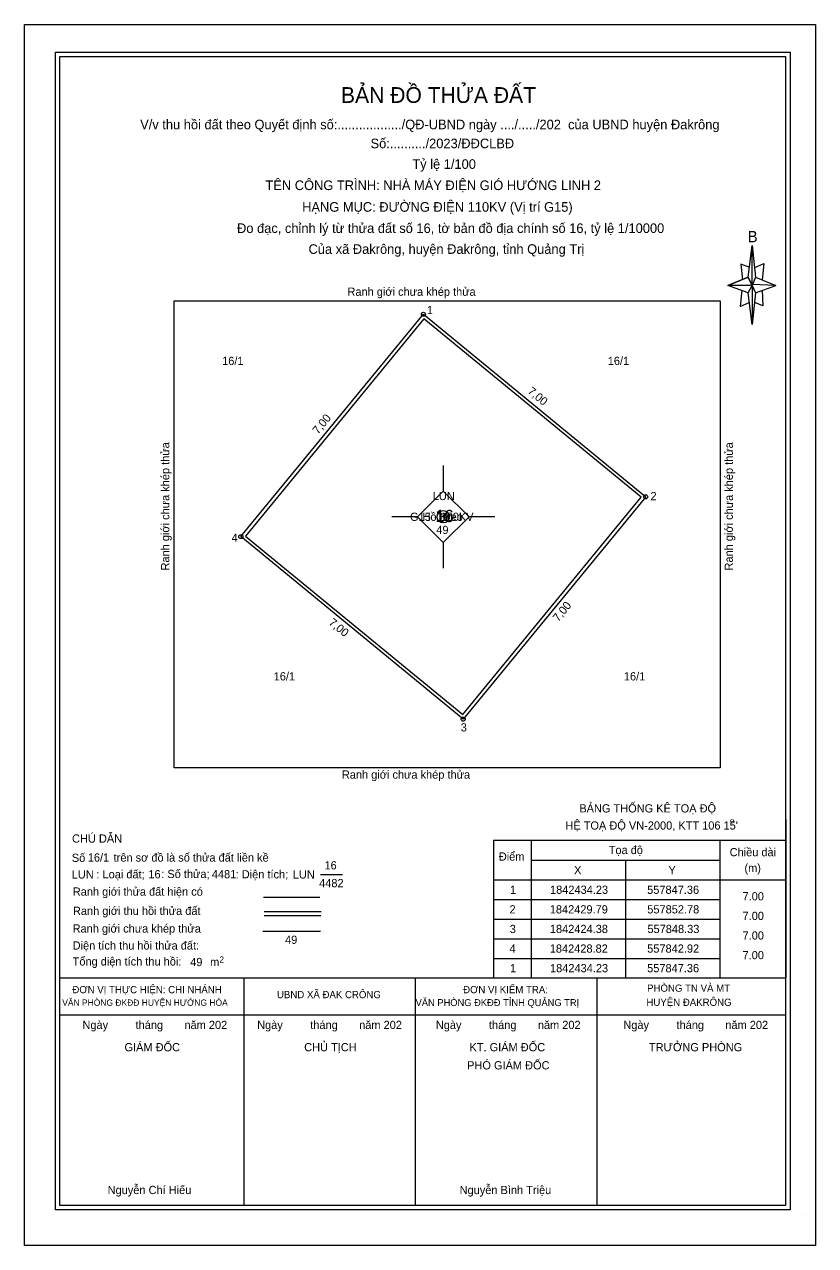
# Model space of a CAD drawing. Extents: x 554326 to 557938, y 1842406 to 1850283.
# Drawn here: x 557837.65 to 557856.91, y 1842411.57 to 1842441.28 of the extents above; entities that cross this region are included whole.
import ezdxf

# ---------------------------------------------------------------- set-up
doc = ezdxf.new("R2010")
doc.units = 0
for name, color, linetype in [('hsktNoiDung', 7, 'Continuous'), ('hsktTemplate', 7, 'Continuous'), ('Level 10', 7, 'Continuous'), ('Level 11', 7, 'Continuous'), ('Level 13', 7, 'Continuous'), ('Level 15', 7, 'Continuous'), ('Level 2', 7, 'Continuous'), ('Level 20', 7, 'Continuous'), ('Level 21', 7, 'Continuous'), ('Level 24', 7, 'Continuous'), ('Level 27', 7, 'Continuous'), ('Level 28', 7, 'Continuous'), ('Level 41', 7, 'Continuous'), ('Level 5', 7, 'Continuous'), ('Level 6', 7, 'Continuous'), ('Level 62', 7, 'Continuous'), ('NhanTuCan', 7, 'Continuous')]:
    doc.layers.add(name, color=color, linetype=linetype)

msp = doc.modelspace()

# ---------------------------------------------------------------- linework, layer by layer
at = {"layer": 'hsktTemplate'}
for p, q in [((557855.27, 1842435.127), (557855.37, 1842435.902)), ((557855.31, 1842435.366), (557855.092, 1842435.445)), ((557855.092, 1842435.445), (557855.131, 1842435.067)), ((557855.429, 1842435.366), (557855.648, 1842435.465)), ((557855.648, 1842435.465), (557855.608, 1842435.067)), ((557855.27, 1842435.127), (557854.774, 1842434.928)), ((557854.774, 1842434.928), (557855.27, 1842435.127)), ((557855.37, 1842434.928), (557855.27, 1842435.127)), ((557855.27, 1842435.127), (557855.449, 1842434.75)), ((557855.449, 1842435.127), (557855.946, 1842434.928)), ((557855.27, 1842434.75), (557854.774, 1842434.928)), ((557855.37, 1842434.928), (557854.774, 1842434.928)), ((557855.112, 1842434.809), (557855.072, 1842434.412)), ((557855.946, 1842434.928), (557855.37, 1842434.948)), ((557855.37, 1842434.948), (557855.37, 1842434.928)), ((557855.37, 1842434.928), (557855.449, 1842434.75)), ((557855.449, 1842434.75), (557855.946, 1842434.928)), ((557855.449, 1842434.75), (557855.946, 1842434.928)), ((557855.608, 1842434.809), (557855.628, 1842434.432)), ((557855.072, 1842434.412), (557855.29, 1842434.511)), ((557855.449, 1842434.75), (557855.37, 1842433.975)), ((557855.628, 1842434.432), (557855.429, 1842434.511)), ((557843.471, 1842420.041), (557844.846, 1842420.041)), ((557843.492, 1842419.694), (557844.875, 1842419.694)), ((557843.492, 1842419.601), (557844.866, 1842419.601)), ((557838.517, 1842418.078), (557856.181, 1842418.078)), ((557843.001, 1842412.55), (557843.001, 1842418.078)), ((557847.169, 1842412.55), (557847.169, 1842418.078)), ((557851.598, 1842412.55), (557851.598, 1842418.078)), ((557838.517, 1842417.185), (557856.181, 1842417.185)), ((557856.667, 1842412.335), (557856.667, 1842412.335)), ((557856.667, 1842412.335), (557856.667, 1842412.335)), ((557856.667, 1842412.335), (557856.667, 1842412.335))]:
    msp.add_line(p, q, dxfattribs=at)
for points in [[(557838.409, 1842440.607), (557856.29, 1842440.607), (557856.29, 1842412.435), (557838.409, 1842412.435)], [(557838.517, 1842440.499), (557856.181, 1842440.499), (557856.181, 1842412.543), (557838.517, 1842412.543)], [(557855.37, 1842435.902), (557855.449, 1842435.127), (557855.37, 1842434.928)], [(557855.37, 1842434.928), (557855.37, 1842433.975), (557855.27, 1842434.75)], [(557841.296, 1842434.554), (557854.589, 1842434.554), (557854.589, 1842423.189), (557841.296, 1842423.189)]]:
    msp.add_lwpolyline(points, close=True, dxfattribs=at)
msp.add_lwpolyline([(557844.862, 1842419.206), (557843.458, 1842419.206)], dxfattribs=at)
at = {"layer": 'Level 10'}
msp.add_lwpolyline([(557852.775, 1842429.785), (557848.333, 1842424.375), (557842.923, 1842428.817), (557847.365, 1842434.227), (557852.775, 1842429.785)], dxfattribs=at)
at = {"layer": 'Level 11'}
for p, q in [((557847.85, 1842430.55), (557847.85, 1842429.925)), ((557847.85, 1842429.925), (557847.225, 1842429.3)), ((557848.475, 1842429.3), (557847.85, 1842429.925)), ((557847.225, 1842429.3), (557846.6, 1842429.3)), ((557847.225, 1842429.3), (557847.85, 1842428.675)), ((557847.85, 1842428.675), (557848.475, 1842429.3)), ((557849.1, 1842429.3), (557848.475, 1842429.3)), ((557847.85, 1842428.675), (557847.85, 1842428.05))]:
    msp.add_line(p, q, dxfattribs=at)
msp.add_circle((557847.85, 1842429.3), 0.15, dxfattribs=at)
at = {"layer": 'Level 13'}
msp.add_lwpolyline([(557844.861, 1842420.598), (557845.399, 1842420.598)], dxfattribs=at)
at = {"layer": 'Level 2'}
msp.add_lwpolyline([(557837.654, 1842441.279), (557856.91, 1842441.279), (557856.91, 1842411.567), (557837.654, 1842411.567)], close=True, dxfattribs=at)
at = {"layer": 'Level 21'}
for centre in [(557847.365, 1842434.227), (557852.775, 1842429.785), (557842.923, 1842428.817), (557848.333, 1842424.375)]:
    msp.add_circle(centre, 0.05, dxfattribs=at)
at = {"layer": 'Level 27'}
for p, q in [((557856.19, 1842421.933), (557856.19, 1842418.078)), ((557849.07, 1842421.43), (557856.19, 1842421.43)), ((557849.07, 1842421.43), (557849.07, 1842418.078)), ((557849.988, 1842421.43), (557849.988, 1842418.078)), ((557854.582, 1842421.43), (557854.582, 1842418.078)), ((557849.988, 1842420.941), (557854.582, 1842420.941)), ((557852.285, 1842420.941), (557852.285, 1842418.078)), ((557849.07, 1842420.464), (557856.19, 1842420.464)), ((557849.07, 1842419.986), (557854.582, 1842419.986)), ((557849.07, 1842419.509), (557854.582, 1842419.509)), ((557849.07, 1842419.032), (557854.582, 1842419.032)), ((557849.07, 1842418.555), (557854.582, 1842418.555)), ((557849.07, 1842418.078), (557856.19, 1842418.078))]:
    msp.add_line(p, q, dxfattribs=at)
at = {"layer": 'Level 41'}
msp.add_lwpolyline([(557848.322, 1842424.488), (557852.662, 1842429.774), (557847.376, 1842434.114), (557843.036, 1842428.828)], close=True, dxfattribs=at)

# ---------------------------------------------------------------- texts
at = {"layer": 'hsktNoiDung'}
for s, height, p in [('Số ', 0.2, (557838.809, 1842420.902)), ('16/1', 0.2, (557839.197, 1842420.909)), ('trên sơ đồ là số thửa đất liền kề', 0.2, (557839.826, 1842420.909)), ('LUN', 0.2, (557838.805, 1842420.498)), (': Loại đất;', 0.2, (557839.407, 1842420.501)), ('16', 0.2, (557840.672, 1842420.502)), (': Số thửa; ', 0.2, (557840.985, 1842420.509)), ('4481', 0.2, (557842.216, 1842420.504)), (' : Diện tích;', 0.2, (557842.722, 1842420.501)), ('49', 0.2, (557841.689, 1842418.367)), ('m', 0.2, (557842.174, 1842418.367)), ('2', 0.15, (557842.401, 1842418.452))]:
    msp.add_text(s, height=height, dxfattribs=at).set_placement(p)
at = {"layer": 'hsktTemplate'}
for s, height, p in [('BẢN ĐỒ THỬA ĐẤT', 0.38401, (557845.359, 1842439.369)), ('V/v thu hồi đất theo Quyết định số:................../QĐ-UBND ngày ..../...../202  của UBND huyện Đakrông', 0.233918, (557840.472, 1842438.727)), ('Số:........../2023/ĐĐCLBĐ', 0.23392, (557846.079, 1842438.266)), ('Tỷ lệ 1/100', 0.23392, (557847.096, 1842437.764)), ('TÊN CÔNG TRÌNH: NHÀ MÁY ĐIỆN GIÓ HƯỚNG LINH 2', 0.23392, (557843.522, 1842437.248)), ('HẠNG MỤC: ĐƯỜNG ĐIỆN 110KV (Vị trí G15)', 0.23392, (557844.414, 1842436.721)), ('Đo đạc, chỉnh lý từ thửa đất số 16, tờ bản đồ địa chính số 16, tỷ lệ 1/10000', 0.23392, (557842.83, 1842436.204)), ('B', 0.274, (557855.256, 1842435.979)), ('Của xã Đakrông, huyện Đakrông, tỉnh Quảng Trị', 0.23392, (557844.57, 1842435.696)), ('Ranh giới chưa khép thửa', 0.2, (557845.517, 1842434.676)), ('Ranh giới chưa khép thửa', 0.2, (557845.381, 1842422.927)), ('BẢNG THỐNG KÊ TOẠ ĐỘ', 0.2, (557851.16, 1842422.105)), ("HỆ TOẠ ĐỘ VN-2000, KTT 106 15'", 0.2, (557850.821, 1842421.688)), ('o', 0.139, (557854.828, 1842421.84)), ('CHÚ DẪN', 0.2, (557838.814, 1842421.37)), ('Ranh giới thửa đất hiện có', 0.2, (557838.832, 1842420.08)), ('Ranh giới thu hồi thửa đất', 0.2, (557838.836, 1842419.612)), ('Ranh giới chưa khép thửa', 0.2, (557838.828, 1842419.182)), ('Diện tích thu hồi thửa đất:', 0.2, (557838.828, 1842418.769)), ('Tổng diện tích thu hồi:', 0.2, (557838.828, 1842418.381)), ('ĐƠN VỊ THỰC HIỆN: CHI NHÁNH', 0.17544, (557838.822, 1842417.707)), ('ĐƠN VỊ KIỂM TRA:', 0.17544, (557848.332, 1842417.707)), ('PHÒNG TN VÀ MT', 0.17544, (557852.809, 1842417.743)), ('VĂN PHÒNG ĐKĐĐ HUYỆN HƯỚNG HÓA', 0.15409, (557838.575, 1842417.401)), ('UBND XÃ ĐAK CRÔNG', 0.17544, (557843.801, 1842417.586)), ('VĂN PHÒNG ĐKĐĐ TỈNH QUẢNG TRỊ', 0.16963, (557847.175, 1842417.394)), ('HUYỆN ĐAKRÔNG', 0.17544, (557852.793, 1842417.399)), ('Ngày         tháng       năm 202', 0.2, (557839.067, 1842416.836)), ('Ngày         tháng       năm 202', 0.2, (557843.319, 1842416.836)), ('Ngày         tháng       năm 202', 0.2, (557847.668, 1842416.836)), ('Ngày         tháng       năm 202', 0.2, (557852.232, 1842416.836)), ('GIÁM ĐỐC', 0.2, (557840.09, 1842416.294)), ('CHỦ TỊCH', 0.2, (557844.464, 1842416.294)), ('KT. GIÁM ĐỐC', 0.2, (557848.486, 1842416.294)), ('TRƯỞNG PHÒNG', 0.2, (557852.854, 1842416.294)), ('PHÓ GIÁM ĐỐC', 0.2, (557848.429, 1842415.853)), ('Nguyễn Chí Hiếu', 0.2, (557839.68, 1842412.82)), ('Nguyễn Bình Triệu', 0.2, (557848.247, 1842412.82))]:
    msp.add_text(s, height=height, dxfattribs=at).set_placement(p)
at = {"layer": 'Level 13'}
for s, p in [('16', (557844.957, 1842420.719)), ('LUN ', (557844.186, 1842420.498)), ('4482', (557844.828, 1842420.286))]:
    msp.add_text(s, height=0.2, dxfattribs=at).set_placement(p)
at = {"layer": 'Level 15'}
msp.add_text('Hồ Kreo', height=0.2, dxfattribs=at).set_placement((557847.343, 1842429.2))
at = {"layer": 'Level 2'}
for p in [(557841.18, 1842427.992), (557854.897, 1842427.992)]:
    msp.add_text('Ranh giới chưa khép thửa', height=0.2, rotation=90, dxfattribs=at).set_placement(p)
at = {"layer": 'Level 20'}
msp.add_text('16', height=0.2, dxfattribs=at).set_placement((557847.708, 1842429.2))
at = {"layer": 'Level 21'}
for s, p in [('1', (557847.45, 1842434.23)), ('1', (557847.45, 1842434.23)), ('2', (557852.892, 1842429.703)), ('4', (557842.698, 1842428.691)), ('3', (557848.273, 1842424.076))]:
    msp.add_text(s, height=0.2, dxfattribs=at).set_placement(p)
at = {"layer": 'Level 24'}
msp.add_text('16', height=0.3, dxfattribs=at).set_placement((557847.656, 1842429.169))
at = {"layer": 'Level 27'}
for s, p in [('Điểm', (557849.201, 1842420.933)), ('Tọa độ', (557851.876, 1842421.092)), ('Chiều dài', (557854.819, 1842421.039)), ('X', (557851.032, 1842420.602)), ('Y', (557853.329, 1842420.602)), ('(m)', (557855.179, 1842420.655)), ('1', (557849.473, 1842420.125)), ('1842434.23', (557850.447, 1842420.125)), ('557847.36', (557852.811, 1842420.125)), ('7.00', (557855.133, 1842419.966)), ('2', (557849.461, 1842419.648)), ('1842429.79', (557850.441, 1842419.648)), ('557852.78', (557852.814, 1842419.648)), ('7.00', (557855.133, 1842419.489)), ('3', (557849.467, 1842419.171)), ('1842424.38', (557850.443, 1842419.171)), ('557848.33', (557852.818, 1842419.171)), ('7.00', (557855.133, 1842419.012)), ('4', (557849.46, 1842418.694)), ('1842428.82', (557850.441, 1842418.694)), ('557842.92', (557852.812, 1842418.694)), ('7.00', (557855.133, 1842418.535)), ('1', (557849.473, 1842418.217)), ('1842434.23', (557850.447, 1842418.217)), ('557847.36', (557852.811, 1842418.217))]:
    msp.add_text(s, height=0.2, dxfattribs=at).set_placement(p)
at = {"layer": 'Level 28'}
msp.add_text('G15 - 100KV', height=0.2, dxfattribs=at).set_placement((557847.04, 1842429.2))
at = {"layer": 'Level 5'}
for rotation, p in [(320.615, (557849.885, 1842432.322)), (50.615, (557844.802, 1842431.293)), (50.615, (557850.65, 1842426.732)), (320.615, (557845.044, 1842426.695))]:
    msp.add_text('7,00', height=0.2, rotation=rotation, dxfattribs=at).set_placement(p)
for p in [(557847.678, 1842428.88), (557843.998, 1842418.907)]:
    msp.add_text('49', height=0.2, dxfattribs=at).set_placement(p)
at = {"layer": 'Level 6'}
for p in [(557847.678, 1842428.88), (557843.998, 1842418.907)]:
    msp.add_text('49', height=0.2, dxfattribs=at).set_placement(p)
at = {"layer": 'Level 62'}
msp.add_text('LUN', height=0.2, dxfattribs=at).set_placement((557847.593, 1842429.706))
at = {"layer": 'NhanTuCan'}
for p in [(557842.467, 1842432.992), (557851.852, 1842432.992), (557843.722, 1842425.317), (557852.244, 1842425.317)]:
    msp.add_text('16/1', height=0.2, dxfattribs=at).set_placement(p)

doc.saveas('drawing.dxf')
